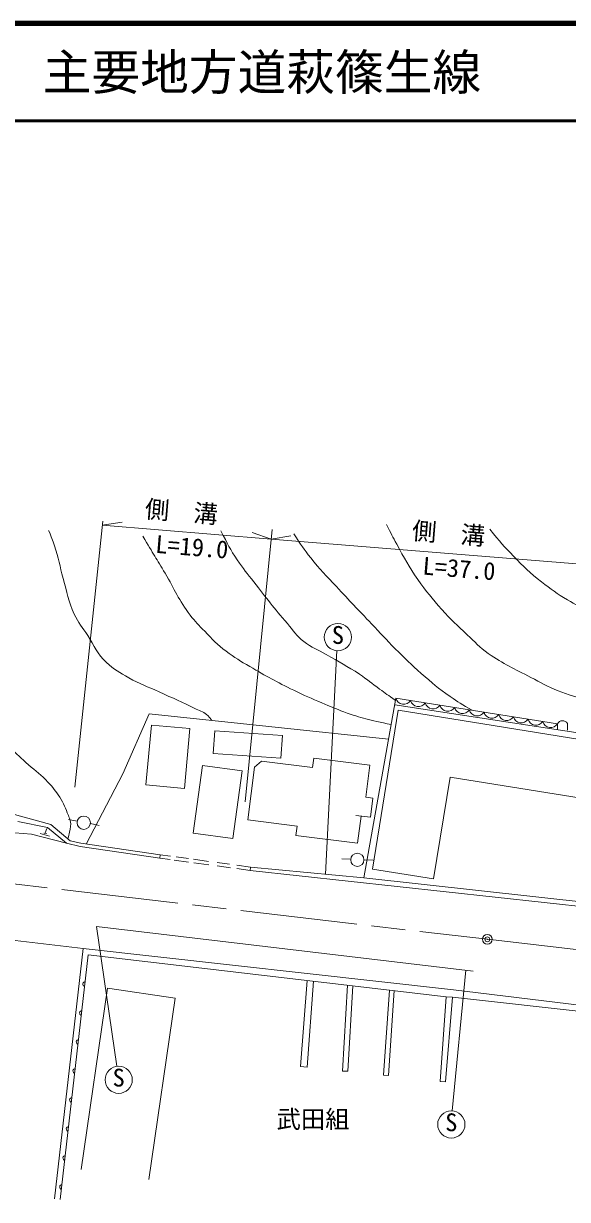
# Model space of a CAD drawing. Units: millimetres, scale not verified. Extents: x 40000 to 680000, y 20000 to 380000.
# Drawn here: x 214769 to 270593, y 259168 to 380000 of the extents above; entities that cross this region are included whole.
import ezdxf
from ezdxf.enums import TextEntityAlignment as Align

# ---------------------------------------------------------------- set-up
doc = ezdxf.new("R2010")
doc.units = ezdxf.units.MM
doc.header["$LTSCALE"] = 1000
doc.header["$PDMODE"] = 32
doc.header["$PDSIZE"] = 500
doc.linetypes.add('CHAIN', pattern=[18.5, 12, -1.5, 3.5, -1.5])
for name, color, linetype, lineweight in [('M-BGD', 7, 'Continuous', 13), ('M-BMK', 2, 'CHAIN', 13), ('M-BMK-SRVR', 3, 'Continuous', 13), ('M-STR-HTXT', 7, 'Continuous', 13), ('M-TTL', 2, 'Continuous', 140), ('M-TTL-LINE', 7, 'Continuous', 50)]:
    doc.layers.add(name, color=color, linetype=linetype, lineweight=lineweight)
doc.layers.add('M-TTL-TXT', color=7, linetype='Continuous')
doc.styles.add('ＭＳ ゴシック', font='')
doc.styles.get('ＭＳ ゴシック').set_extended_font_data('MS Gothic')

msp = doc.modelspace()

# ---------------------------------------------------------------- linework, layer by layer
at = {"layer": 'M-BGD'}
for p, q in [((245769, 292580), (246908, 315562)), ((249678, 292203), (252989, 310677)), ((252989, 310677), (269574, 308043)), ((253224, 309433), (250590, 293114)), ((252869, 310005), (273584, 306813)), ((253224, 309433), (272933, 306252)), ((227673, 309069), (224960, 302920)), ((252232, 306453), (227673, 309069)), ((227887, 307909), (227326, 301771)), ((227887, 307909), (231837, 307548)), ((231837, 307548), (231276, 301410)), ((234408, 307336), (234246, 304985)), ((241351, 306856), (234408, 307336)), ((269574, 308043), (269559, 307497)), ((270593, 308090), (270593, 307402)), ((241351, 306856), (241188, 304505)), ((241188, 304505), (234246, 304985)), ((244556, 304519), (244434, 303547)), ((244556, 304519), (250309, 303796)), ((233128, 303772), (232178, 296808)), ((233128, 303772), (237196, 303217)), ((237784, 298167), (238466, 303588)), ((238466, 303588), (239203, 304205)), ((239203, 304205), (244434, 303547)), ((250309, 303796), (249894, 300491)), ((221210, 295683), (224960, 302920)), ((237196, 303217), (236246, 296253)), ((258541, 302574), (256850, 292104)), ((258541, 302574), (271989, 300403)), ((227326, 301771), (231276, 301410)), ((249894, 300491), (250613, 300401)), ((250613, 300401), (250366, 298439)), ((213481, 298835), (217583, 297684)), ((250366, 298439), (248884, 298626)), ((249405, 298560), (249057, 295789)), ((214193, 297994), (217216, 297405)), ((216993, 296831), (217175, 297288)), ((217216, 297405), (219179, 295767)), ((217583, 297684), (219564, 296032)), ((219388, 298222), (220285, 298049)), ((221624, 297788), (222536, 297612)), ((237784, 298167), (242849, 297530)), ((242849, 297530), (242730, 296584)), ((215600, 296707), (209099, 297202)), ((219179, 295767), (215600, 296707)), ((216474, 296773), (217425, 296501)), ((216860, 296807), (217144, 296723)), ((232178, 296808), (236246, 296253)), ((249057, 295789), (242730, 296584)), ((219179, 295767), (220571, 295421)), ((219564, 296032), (220639, 295765)), ((220571, 295421), (228751, 294242)), ((220639, 295765), (228801, 294589)), ((228801, 294589), (228751, 294242)), ((228751, 294242), (229817, 294097)), ((228798, 294589), (229857, 294445)), ((230240, 294039), (231702, 293839)), ((230418, 294368), (231689, 294194)), ((232212, 294123), (233752, 293913)), ((232255, 293764), (233786, 293555)), ((234631, 293793), (235918, 293617)), ((247436, 294180), (248349, 294138)), ((249711, 294075), (250640, 294032)), ((234645, 293438), (236008, 293251)), ((236644, 293165), (238013, 292978)), ((236648, 293517), (238060, 293324)), ((238013, 292978), (238060, 293324)), ((238013, 292978), (274341, 288999)), ((238060, 293324), (249678, 292203)), ((250590, 293114), (256850, 292104)), ((249678, 292203), (274395, 289496)), ((222265, 287209), (224341, 272855)), ((222265, 287209), (260916, 282644)), ((212119, 285999), (220887, 284950)), ((220887, 284950), (217938, 259221)), ((221406, 284295), (218528, 259168)), ((220887, 284950), (258914, 280719)), ((221406, 284295), (258155, 280000)), ((243871, 281670), (243203, 272821)), ((244535, 281592), (243869, 272770)), ((260168, 282732), (258752, 268278)), ((220685, 262241), (223400, 280873)), ((223400, 280873), (230337, 279862)), ((248025, 281184), (247511, 272367)), ((248566, 281121), (248055, 272354)), ((252314, 280683), (251729, 271931)), ((252818, 280624), (252235, 271897)), ((258914, 280719), (276855, 278512)), ((227623, 261230), (230337, 279862)), ((257533, 271302), (258155, 280000)), ((258785, 279973), (258087, 271254)), ((258155, 280000), (258785, 279973)), ((258785, 279973), (276449, 277964)), ((243869, 272770), (243203, 272821)), ((248055, 272354), (247511, 272367)), ((252235, 271897), (251729, 271931)), ((258087, 271254), (257533, 271302))]:
    msp.add_line(p, q, dxfattribs=at)
for centre, radius in [((247037, 316953), 1398), ((220947, 297883), 683), ((249028, 294070), 683), ((224534, 271471), 1398), ((258676, 266882), 1398)]:
    msp.add_circle(centre, radius, dxfattribs=at)
for centre, radius, start, end in [((253795, 310886), 833, 194.52107, 327.42704), ((255303, 310646), 833, 194.52107, 327.42704), ((256810, 310407), 833, 194.52107, 327.42704), ((258318, 310167), 833, 194.52107, 327.42704), ((259826, 309928), 833, 194.52107, 327.42704), ((261334, 309688), 833, 194.52107, 327.42704), ((262841, 309449), 833, 194.52107, 327.42704), ((264349, 309209), 833, 194.52107, 327.42704), ((265857, 308970), 833, 194.52107, 327.42704), ((267365, 308730), 833, 194.52107, 327.42704), ((268872, 308491), 833, 194.52107, 327.42704), ((270097, 307775), 587, 32.38032, 152.94031), ((221120, 281308), 256, 96.14597, 250.7852), ((220779, 278328), 256, 96.14597, 250.7852), ((220438, 275347), 256, 96.14597, 250.7852), ((220096, 272367), 256, 96.14597, 250.7852), ((219755, 269386), 256, 96.14597, 250.7852), ((219413, 266406), 256, 96.14597, 250.7852), ((219072, 263425), 256, 96.14597, 250.7852), ((218731, 260445), 256, 96.14597, 250.7852)]:
    msp.add_arc(centre, radius, start, end, dxfattribs=at)
for points, knots in [([(217345, 327915), (217654, 327180), (217730, 326959), (217948, 326336), (218396, 325055), (218468, 324283), (218842, 322978), (219255, 321538), (219336, 320669), (219979, 319317), (220414, 318403), (220791, 317963), (221350, 317120), (222078, 316023), (222308, 315250), (223266, 314347), (224060, 313599), (224625, 313314), (225572, 312774), (226733, 312111), (227460, 311888), (228672, 311325), (230156, 310635), (231021, 310319), (232473, 309564), (232964, 309309), (233320, 309262), (233704, 308863), (233877, 308684), (233972, 308571), (234086, 308386)], [0, 0, 0, 0, 1, 1, 1, 2, 2, 2, 3, 3, 3, 4, 4, 4, 5, 5, 5, 6, 6, 6, 7, 7, 7, 8, 8, 8, 9, 9, 9, 10, 10, 10, 10]), ([(235020, 327881), (235748, 326449), (235958, 326004), (236703, 324890), (237319, 323968), (237725, 323495), (238409, 322623), (239731, 320937), (240441, 319966), (241844, 318347), (242483, 317609), (242759, 317103), (243526, 316501), (244347, 315857), (244940, 315695), (245840, 315169), (247179, 314386), (247958, 313992), (249252, 313136), (250084, 312584), (250499, 312202), (251308, 311617), (251945, 311156), (252150, 311011), (252948, 310449)], [0, 0, 0, 0, 1, 1, 1, 2, 2, 2, 3, 3, 3, 4, 4, 4, 5, 5, 5, 6, 6, 6, 7, 7, 7, 8, 8, 8, 8]), ([(260821, 309433), (259727, 310066), (259411, 310266), (258546, 310860), (257328, 311697), (256704, 312251), (255586, 313218), (254501, 314156), (253944, 314739), (252927, 315752), (251947, 316728), (251438, 317313), (250487, 318317), (249075, 319806), (248271, 320628), (246883, 322139), (245837, 323278), (245190, 323867), (244245, 325092), (243520, 326031), (243278, 326381), (242505, 327581)], [0, 0, 0, 0, 1, 1, 1, 2, 2, 2, 3, 3, 3, 4, 4, 4, 5, 5, 5, 6, 6, 6, 7, 7, 7, 7]), ([(252012, 328519), (252501, 327541), (252644, 327279), (253071, 326496), (253862, 325045), (254290, 324216), (255244, 322866), (256129, 321615), (256674, 320945), (257690, 319797), (258646, 318718), (259255, 318181), (260307, 317196), (261131, 316425), (261529, 315907), (262461, 315272), (264079, 314170), (265091, 313715), (266831, 312818), (267916, 312259), (268499, 311884), (269635, 311439), (271769, 310604), (273053, 310387), (275220, 309640), (277255, 308938), (278336, 308372), (280396, 307749), (281141, 307524), (281569, 307435), (282328, 307264), (283422, 307018), (284052, 306956), (285139, 306683), (286473, 306348), (286928, 306177), (288499, 305629)], [0, 0, 0, 0, 1, 1, 1, 2, 2, 2, 3, 3, 3, 4, 4, 4, 5, 5, 5, 6, 6, 6, 7, 7, 7, 8, 8, 8, 9, 9, 9, 10, 10, 10, 11, 11, 11, 12, 12, 12, 12]), ([(291303, 312395), (289257, 312985), (288696, 313173), (287043, 313727), (284022, 314740), (282401, 315506), (279446, 316697), (277719, 317393), (276750, 317780), (275053, 318543), (273273, 319344), (272272, 319799), (270589, 320787), (269497, 321427), (268922, 321852), (267925, 322633), (266725, 323573), (266115, 324181), (265051, 325273), (264049, 326302), (263723, 326692), (262621, 328031)], [0, 0, 0, 0, 1, 1, 1, 2, 2, 2, 3, 3, 3, 4, 4, 4, 5, 5, 5, 6, 6, 6, 7, 7, 7, 7]), ([(219318, 296237), (219406, 296542), (219426, 296640), (219475, 296902), (219560, 297363), (219672, 297641), (219567, 298098), (219518, 298311), (219460, 298423), (219373, 298624), (219051, 299373), (218937, 299835), (218482, 300512), (218057, 301145), (217801, 301494), (217278, 302049), (216561, 302811), (216057, 303132), (215284, 303835), (214527, 304523), (214097, 304901), (213362, 305611), (212723, 306229), (212352, 306565), (211752, 307221), (211338, 307674), (211115, 307939), (210755, 308436), (210171, 309246), (209880, 309734), (209457, 310638), (209145, 311306), (209123, 311739), (208948, 312456), (208673, 313585), (208429, 314213), (208359, 315374), (208287, 316559), (208401, 317229), (208546, 318407), (208665, 319376), (208809, 319908), (209034, 320858), (209339, 322148), (209489, 322883), (209943, 324129), (210429, 325464), (210690, 325938), (211485, 327424)], [0, 0, 0, 0, 1, 1, 1, 2, 2, 2, 3, 3, 3, 4, 4, 4, 5, 5, 5, 6, 6, 6, 7, 7, 7, 8, 8, 8, 9, 9, 9, 10, 10, 10, 11, 11, 11, 12, 12, 12, 13, 13, 13, 14, 14, 14, 15, 15, 15, 16, 16, 16, 16]), ([(252503, 307965), (250204, 308489), (249494, 308595), (247653, 309274), (246759, 309604), (246270, 309819), (245394, 310193), (244259, 310677), (243620, 310943), (242512, 311486), (240709, 312370), (239723, 312918), (237988, 313930), (237013, 314499), (236463, 314821), (235558, 315496), (234616, 316198), (234192, 316721), (233361, 317552), (232745, 318169), (232393, 318516), (231866, 319211), (230683, 320770), (230302, 321833), (229295, 323511), (228403, 325000), (228122, 325465), (227005, 327320)], [0, 0, 0, 0, 1, 1, 1, 2, 2, 2, 3, 3, 3, 4, 4, 4, 5, 5, 5, 6, 6, 6, 7, 7, 7, 8, 8, 8, 9, 9, 9, 9])]:
    msp.add_open_spline(points, degree=3, knots=knots, dxfattribs=at)
at = {"layer": 'M-BMK'}
for p, q in [((163565, 297471), (262371, 285902)), ((262371, 285902), (361625, 274282))]:
    msp.add_line(p, q, dxfattribs=at)
at = {"layer": 'M-BMK-SRVR'}
msp.add_circle((262371, 285902), 500, dxfattribs=at)
msp.add_point((262371, 285902), dxfattribs=at)
at = {"layer": 'M-STR-HTXT'}
for p, q in [((220021, 301543), (222895, 328875)), ((222849, 328439), (224883, 328775)), ((222849, 328439), (240182, 327032)), ((237517, 300033), (240279, 328012)), ((240182, 327032), (238229, 327692)), ((240182, 327032), (242216, 327368)), ((240182, 327032), (277499, 324002))]:
    msp.add_line(p, q, dxfattribs=at)
at = {"layer": 'M-TTL'}
msp.add_line((680000, 380000), (40000, 380000), dxfattribs=at)
at = {"layer": 'M-TTL-LINE'}
msp.add_line((40000, 370000), (680000, 370000), dxfattribs=at)

# ---------------------------------------------------------------- texts
at = {"layer": 'M-BGD', "style": 'ＭＳ ゴシック'}
for s, p in [('S', (246412, 315703)), ('S', (223909, 270221)), ('武田組', (240734, 265950)), ('S', (258051, 265632))]:
    msp.add_text(s, height=1833, dxfattribs=at).set_placement(p, align=Align.BOTTOM_LEFT)
at = {"layer": 'M-STR-HTXT', "style": 'ＭＳ ゴシック'}
for s, p in [('側\u3000溝', (227120, 328690)), ('側\u3000溝', (254542, 326464)), ('L=19.0', (228205, 325069)), ('L=37.0', (255627, 322842))]:
    msp.add_text(s, height=1833, rotation=355.358, dxfattribs=at).set_placement(p, align=Align.BOTTOM_LEFT)
at = {"layer": 'M-TTL-TXT', "style": 'ＭＳ ゴシック'}
msp.add_text('主要地方道萩篠生線', height=3666, dxfattribs=at).set_placement((216734, 375000), align=Align.MIDDLE_LEFT)

doc.saveas('drawing.dxf')
